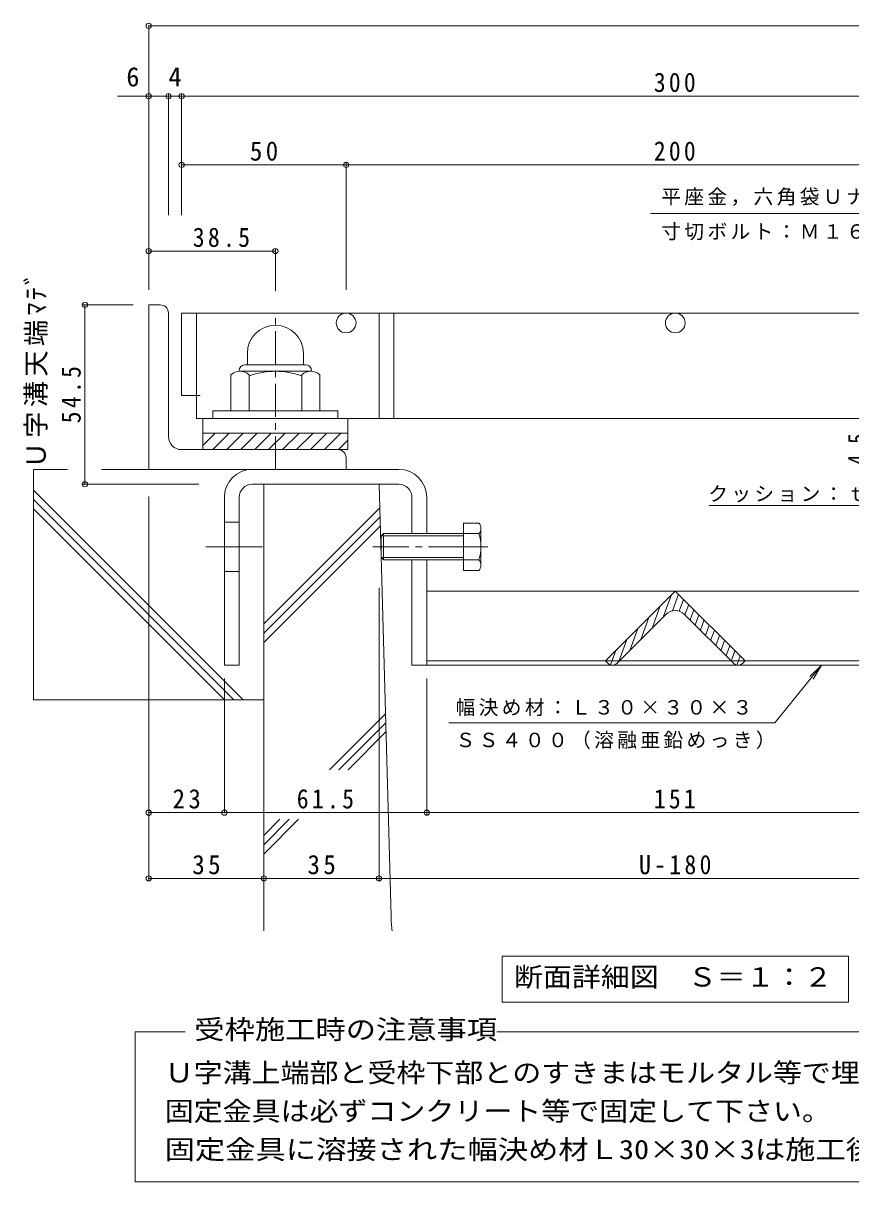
# Model space of a CAD drawing. Units: millimetres on the paper, enlarged 10 times, with parts at other scales. Extents: x -2101 to 2475, y -1960 to 1590.
# Drawn here: x -1966 to -708, y -1545 to 215 of the extents above; entities that cross this region are included whole.
import ezdxf
from ezdxf.enums import TextEntityAlignment as Align

# ---------------------------------------------------------------- set-up
doc = ezdxf.new("R2010")
doc.units = ezdxf.units.MM
doc.header["$LTSCALE"] = 10
doc.header["$PDMODE"] = 32
doc.header["$PDSIZE"] = 8
doc.linetypes.add('CHAIN1', pattern=[8, 5, -1, 1, -1])
doc.linetypes.add('CHAIN2', pattern=[12, 9, -1, 1, -1])
for name, color, linetype, lineweight in [('D-0', 7, 'CHAIN2', 9), ('D-1', 2, 'Continuous', 9), ('D-2', 3, 'Continuous', 9), ('D-3', 4, 'Continuous', 9), ('D-4', 7, 'Continuous', 9), ('D-5', 7, 'Continuous', 9), ('D-6', 6, 'Continuous', 9), ('D-7', 5, 'Continuous', 5)]:
    doc.layers.add(name, color=color, linetype=linetype, lineweight=lineweight)
doc.styles.add('ＭＳ ゴシック', font='')
doc.styles.get('ＭＳ ゴシック').set_extended_font_data('MS Gothic')

msp = doc.modelspace()

# ---------------------------------------------------------------- linework, layer by layer
at = {"layer": 'D-0'}
msp.add_line((-1688.05, -580.12), (-1602.06, -580.12), dxfattribs=at)
at = {"layer": 'D-1'}
for p, q in [((-1757.58, -212.62), (-1775.08, -212.62)), ((-1775.08, -462.62), (-1775.08, -212.62)), ((-1745.08, -412.62), (-1745.08, -225.12)), ((-1582.63, -243.62), (-1582.58, -243.62)), ((-1625.08, -286.07), (-1625.08, -303.62)), ((-1540.08, -286.12), (-1540.08, -303.62)), ((-1637.58, -312.62), (-1637.58, -313.62)), ((-1636.33, -313.62), (-1528.83, -313.62)), ((-1536.58, -303.62), (-1628.58, -303.62)), ((-1527.58, -312.62), (-1527.58, -313.62)), ((-1650.08, -373.62), (-1650.08, -318.81)), ((-1622.58, -373.62), (-1622.58, -318.81)), ((-1542.58, -373.62), (-1542.58, -318.81)), ((-1515.08, -373.62), (-1515.08, -318.81)), ((-1677.58, -373.62), (-1487.58, -373.62)), ((-1677.58, -385.12), (-1677.58, -373.62)), ((-1487.58, -385.12), (-1487.58, -373.62)), ((-1472.58, -407.62), (-1692.58, -407.62)), ((-1692.58, -432.62), (-1692.58, -407.62)), ((-1692.58, -426.3), (-1673.9, -407.62)), ((-1677.68, -432.62), (-1652.68, -407.62)), ((-1656.47, -432.62), (-1631.47, -407.62)), ((-1635.26, -432.62), (-1610.26, -407.62)), ((-1614.04, -432.62), (-1589.04, -407.62)), ((-1592.83, -432.62), (-1567.83, -407.62)), ((-1571.62, -432.62), (-1546.62, -407.62)), ((-1550.41, -432.62), (-1525.41, -407.62)), ((-1529.19, -432.62), (-1504.19, -407.62)), ((-1507.98, -432.62), (-1482.98, -407.62)), ((-1486.77, -432.62), (-1472.58, -418.43)), ((-1472.58, -432.62), (-1472.58, -407.62)), ((-1725.08, -432.62), (-1472.58, -432.62)), ((-1475.08, -445.12), (-1475.08, -462.62)), ((-1775.08, -462.62), (-1475.08, -462.62))]:
    msp.add_line(p, q, dxfattribs=at)
at = {"layer": 'D-1', "linetype": 'CHAIN1'}
msp.add_line((-1582.58, -462.62), (-1582.58, -228.96), dxfattribs=at)
at = {"layer": 'D-1'}
for centre, radius, start, end in [((-1757.58, -225.12), 12.5, 0, 90), ((-1582.63, -286.07), 42.45, 90, 180), ((-1582.58, -286.12), 42.5, 0, 90), ((-1636.33, -334.42), 20.8, 48.62012, 131.38165), ((-1628.58, -312.62), 9, 90, 180), ((-1582.58, -433.62), 120, 70.52881, 109.47119), ((-1528.83, -334.42), 20.8, 48.61835, 131.37988), ((-1536.58, -312.62), 9, 0, 90), ((-1725.08, -412.62), 20, 180, 270), ((-1487.58, -445.12), 12.5, 0, 90)]:
    msp.add_arc(centre, radius, start, end, dxfattribs=at)
at = {"layer": 'D-2', "color": 7}
msp.add_line((-1775.08, 211.33), (-1775.08, -190), dxfattribs=at)
at = {"layer": 'D-2'}
for p, q in [((-1725.08, -225.12), (-1725.08, -350.12)), ((-1725.08, -225.12), (-1702.58, -225.12)), ((-1425.08, -225.12), (-1425.08, -385.12)), ((-1402.58, -385.12), (-1402.58, -225.12)), ((-1725.08, -350.12), (-1696.86, -350.12)), ((-247.58, -385.12), (-1702.58, -385.12)), ((-1692.58, -407.62), (-1692.58, -385.12)), ((-1472.58, -407.62), (-1472.58, -385.12))]:
    msp.add_line(p, q, dxfattribs=at)
msp.add_lwpolyline([(-247.58, -225.12), (-1702.58, -225.12), (-1702.58, -385.12)], dxfattribs=at)
for centre in [(-1475.08, -240.12), (-975.08, -240.12)]:
    msp.add_circle(centre, 15, dxfattribs=at)
at = {"layer": 'D-3'}
for p, q in [((-1617.58, -462.62), (-1395.08, -462.62)), ((-1617.58, -485.12), (-1395.08, -485.12)), ((-1660.08, -505.12), (-1660.08, -760.12)), ((-1637.58, -505.12), (-1637.58, -760.12)), ((-1375.08, -505.12), (-1375.08, -560.12)), ((-1352.58, -505.12), (-1352.58, -560.12)), ((-1660.08, -542.62), (-1637.58, -542.62)), ((-1375.08, -600.12), (-1375.08, -760.12)), ((-1352.58, -600.12), (-1352.58, -760.12)), ((-1660.08, -617.62), (-1637.58, -617.62)), ((-1352.58, -647.59), (-597.58, -647.59)), ((-597.58, -753.66), (-1352.58, -753.66)), ((-1637.58, -760.12), (-1660.08, -760.12)), ((-1355.08, -760.12), (-1375.08, -760.12)), ((-1355.08, -760.12), (-595.08, -760.12))]:
    msp.add_line(p, q, dxfattribs=at)
for centre, radius, start, end in [((-1617.58, -505.12), 42.5, 90, 180), ((-1395.08, -505.12), 42.5, 0, 90), ((-1617.58, -505.12), 20, 90, 180), ((-1395.08, -505.12), 20, 0, 90)]:
    msp.add_arc(centre, radius, start, end, dxfattribs=at)
at = {"layer": 'D-4'}
for p, q in [((-1775.08, 211.33), (-175.08, 211.33)), ((-1745.08, 107.39), (-1745.08, -76.59)), ((-1725.08, 107.39), (-1725.08, -76.59)), ((-1775.08, 104.39), (-1822.69, 104.39)), ((-1775.08, 104.39), (-1745.08, 104.39)), ((-1745.08, 104.39), (-1725.08, 104.39)), ((-1725.08, 104.39), (-225.08, 104.39)), ((-1475.08, 0.03), (-1725.08, 0.03)), ((-1475.08, 3.03), (-1475.08, -190)), ((-1475.08, 0.03), (-475.08, 0.03)), ((-1012.84, -73.76), (-573.45, -73.76)), ((-1775.08, -131), (-1582.58, -131)), ((-1582.58, -128), (-1582.58, -191.79)), ((-1874.96, -212.62), (-1798.89, -212.62)), ((-1871.96, -212.62), (-1871.96, -485.12)), ((-1874.96, -485.12), (-1698.96, -485.12)), ((-1775.08, -1087.14), (-1775.08, -503.9)), ((-923.32, -517.54), (-614.95, -517.54)), ((-1425.08, -1087.14), (-1425.08, -642.54)), ((-1660.08, -984.15), (-1660.08, -780.12)), ((-1352.58, -987.15), (-1352.58, -780.12)), ((-1660.08, -984.15), (-1775.08, -984.15)), ((-1352.58, -984.15), (-1660.08, -984.15)), ((-597.58, -984.15), (-1352.58, -984.15)), ((-1600.08, -1084.14), (-1775.08, -1084.14)), ((-1600.08, -1084.14), (-1425.08, -1084.14)), ((-1425.08, -1084.14), (-525.08, -1084.14))]:
    msp.add_line(p, q, dxfattribs=at)
at = {"layer": 'D-4', "color": 2}
for p, q in [((-1296.77, -544.17), (-1296.77, -616.07)), ((-1273.32, -544.17), (-1296.77, -544.17)), ((-1421.77, -563.5), (-1418.39, -560.12)), ((-1418.39, -560.12), (-1418.39, -600.12)), ((-1273.32, -560.12), (-1418.39, -560.12)), ((-1270.27, -552.15), (-1270.27, -608.1)), ((-1421.77, -596.74), (-1421.77, -563.5)), ((-1296.77, -563.5), (-1421.77, -563.5)), ((-1418.39, -600.12), (-1421.77, -596.74)), ((-1296.77, -596.74), (-1421.77, -596.74)), ((-1273.32, -600.12), (-1418.39, -600.12)), ((-1273.32, -616.07), (-1296.77, -616.07))]:
    msp.add_line(p, q, dxfattribs=at)
at = {"layer": 'D-4', "color": 2, "linetype": 'CHAIN2'}
msp.add_line((-1259.8, -580.12), (-1434.65, -580.12), dxfattribs=at)
at = {"layer": 'D-4', "color": 2}
for centre, radius, start, end in [((-1282.22, -552.15), 11.95, 318.13611, 41.86436), ((-1337.36, -580.12), 67.09, 342.6564, 17.3436), ((-1282.22, -608.1), 11.95, 318.13611, 41.86389)]:
    msp.add_arc(centre, radius, start, end, dxfattribs=at)
at = {"layer": 'D-4'}
for p in [(-1775.08, 211.33), (-1775.08, 104.39), (-1745.08, 104.39), (-1725.08, 104.39), (-1725.08, 0.03), (-1475.08, 0.03), (-1775.08, -131), (-1582.58, -131), (-1871.96, -212.62), (-1871.96, -485.12), (-1775.08, -984.15), (-1660.08, -984.15), (-1352.58, -984.15), (-1775.08, -1084.14), (-1600.08, -1084.14), (-1425.08, -1084.14)]:
    msp.add_point(p, dxfattribs=at)
at = {"layer": 'D-5'}
for p, q in [((-752.65, -760.12), (-823.82, -847.59)), ((-752.65, -760.12), (-770.83, -777.29)), ((-752.65, -760.12), (-765.76, -781.41)), ((-1238.08, -1202.18), (-712.08, -1202.18)), ((-1238.08, -1202.18), (-1238.08, -1272.18)), ((-712.08, -1202.18), (-712.08, -1272.18)), ((-1238.08, -1272.18), (-712.08, -1272.18)), ((-1795.72, -1317.17), (-1719.64, -1317.17)), ((-1795.72, -1545.05), (-1795.72, -1317.17))]:
    msp.add_line(p, q, dxfattribs=at)
for points in [[(-1318.82, -847.59), (-1070.39, -847.59), (-823.82, -847.59)], [(-1246.07, -1317.17), (-154.44, -1317.17), (-154.44, -1545.05), (-1795.72, -1545.05)]]:
    msp.add_lwpolyline(points, dxfattribs=at)
at = {"layer": 'D-6'}
for p, q in [((-1950.08, -462.62), (-1950.08, -812.62)), ((-1898.5, -462.62), (-1950.08, -462.62)), ((-1618.83, -462.62), (-1846.61, -462.62)), ((-1600.08, -485.12), (-1425.08, -485.12)), ((-1600.08, -485.12), (-1600.08, -1163.96)), ((-1406.83, -1142.06), (-1425.08, -485.12)), ((-1631.47, -812.62), (-1950.08, -494.02)), ((-1645.62, -812.62), (-1950.08, -508.16)), ((-1659.76, -812.62), (-1950.08, -522.3)), ((-1600.08, -697.25), (-1424.08, -521.25)), ((-1600.08, -711.4), (-1423.69, -535.01)), ((-1600.08, -725.54), (-1423.31, -548.77)), ((-1600.08, -812.62), (-1950.08, -812.62)), ((-1500.47, -919.11), (-1415.39, -834.03)), ((-1486.33, -919.11), (-1415, -847.79)), ((-1472.19, -919.11), (-1414.62, -861.55)), ((-1600.08, -1018.72), (-1575.58, -994.22)), ((-1600.08, -1032.86), (-1561.44, -994.22)), ((-1600.08, -1047.01), (-1547.3, -994.22))]:
    msp.add_line(p, q, dxfattribs=at)
msp.add_arc((-1156.93, -1135.12), 250, 181.59114, 186.62304, dxfattribs=at)
at = {"layer": 'D-7'}
for p, q in [((-1081.15, -753.66), (-975.08, -647.59)), ((-975.08, -647.59), (-869.01, -753.66)), ((-993.65, -687.37), (-981.51, -654.02)), ((-979.44, -677.57), (-970.28, -652.39)), ((-968.97, -678.04), (-962.47, -660.2)), ((-960.33, -683.55), (-954.67, -668)), ((-989.22, -682.95), (-1063.47, -757.19)), ((-1010.38, -704.11), (-998.24, -670.75)), ((-960.94, -682.95), (-886.69, -757.19)), ((-952.53, -691.35), (-946.87, -675.8)), ((-944.73, -699.16), (-939.07, -683.6)), ((-1027.11, -720.84), (-1014.97, -687.49)), ((-936.93, -706.96), (-931.27, -691.4)), ((-929.12, -714.76), (-923.46, -699.21)), ((-1060.58, -754.3), (-1048.44, -720.95)), ((-1043.84, -737.57), (-1031.7, -704.22)), ((-921.32, -722.56), (-915.66, -707.01)), ((-913.52, -730.36), (-907.86, -714.81)), ((-1073.2, -759.76), (-1065.17, -737.68)), ((-905.72, -738.17), (-900.06, -722.61)), ((-897.92, -745.97), (-892.26, -730.42)), ((-890.11, -753.77), (-884.45, -738.22)), ((-1077.61, -757.19), (-1081.15, -753.66)), ((-881.7, -759.9), (-876.65, -746.02)), ((-872.55, -757.19), (-869.01, -753.66))]:
    msp.add_line(p, q, dxfattribs=at)
for centre, radius, start, end in [((-975.08, -697.09), 20, 45, 135), ((-1070.54, -750.12), 10, 225, 315), ((-879.62, -750.12), 10, 225, 315)]:
    msp.add_arc(centre, radius, start, end, dxfattribs=at)

# ---------------------------------------------------------------- texts
at = {"layer": 'D-4', "color": 2, "style": 'ＭＳ ゴシック'}
for s, p in [('6', (-1809.03, 110.39)), ('4', (-1745.08, 110.39))]:
    msp.add_text(s, height=29.33, dxfattribs=at).set_placement(p, align=Align.BOTTOM_LEFT)
at = {"layer": 'D-4', "color": 2, "style": 'ＭＳ ゴシック', "width": 0.8}
msp.add_text('4.5', height=29.33, rotation=90, dxfattribs=at).set_placement((-675.04, -455.9), align=Align.BOTTOM_LEFT)
at = {"layer": 'D-4', "color": 2, "char_height": 29.33, "attachment_point": 7, "style": 'ＭＳ ゴシック'}
for s, insert in [('\\T1.27;\\W0.9;300', (-1007.58, 110.39)), ('\\T1.27;\\W0.95;50', (-1621.33, 6.03)), ('\\T1.27;\\W0.9;200', (-1007.58, 6.03)), ('\\T1.28;\\W0.9;38.5', (-1708.04, -125)), ('\\T1.27;\\W0.95;23', (-1738.83, -978.15)), ('\\T1.28;\\W0.9;61.5', (-1550.08, -978.15)), ('\\T1.27;\\W0.9;151', (-1007.58, -978.15)), ('\\T1.27;\\W0.95;35', (-1708.83, -1078.14)), ('\\T1.27;\\W0.95;35', (-1533.83, -1078.14)), ('\\T1.28;\\W0.9;U-180', (-1030.08, -1078.14))]:
    msp.add_mtext(s, dxfattribs=dict(at, insert=insert))
at = {"layer": 'D-4', "char_height": 21.99, "attachment_point": 7, "style": 'ＭＳ ゴシック'}
for s, insert in [('\\T1.17;平座金，六角袋Ｕナット', (-996.4, -62.45)), ('\\T1.17;クッション：ｔ＝５', (-924.95, -512.88))]:
    msp.add_mtext(s, dxfattribs=dict(at, insert=insert))
at = {"layer": 'D-4', "color": 2, "char_height": 29.33, "attachment_point": 7, "rotation": 90, "style": 'ＭＳ ゴシック'}
for s, insert in [('\\T1.16;Ｕ字溝天端ﾏﾃﾞ', (-1928.36, -461.04)), ('\\T1.28;\\W0.9;54.5', (-1877.96, -392.62))]:
    msp.add_mtext(s, dxfattribs=dict(at, insert=insert))
at = {"layer": 'D-5', "color": 2, "style": 'ＭＳ ゴシック'}
for s, width, p in [('断面詳細図\u3000Ｓ＝１：２', 1.1, (-1220.08, -1257.18)), ('受枠施工時の注意事項', 1.15, (-1705.75, -1337.02)), ('Ｕ字溝上端部と受枠下部とのすきまはモルタル等で埋めて下さい。', 1.1, (-1750.75, -1402.72)), ('固定金具は必ずコンクリート等で固定して下さい。', 1.1, (-1750.75, -1461.02)), ('固定金具に溶接された幅決め材Ｌ30×30×3は施工後も取り外さないで下さい。', 1.15, (-1750.75, -1519.32))]:
    msp.add_text(s, height=29.33, dxfattribs=dict(at, width=width)).set_placement(p, align=Align.BOTTOM_LEFT)
at = {"layer": 'D-5', "char_height": 21.99, "attachment_point": 7, "style": 'ＭＳ ゴシック'}
for s, insert in [('\\T1.17;寸切ボルト：Ｍ１６×３５', (-996.4, -114.71)), ('\\T1.17;幅決め材：Ｌ３０×３０×３', (-1308.82, -837.59)), ('\\T1.17;ＳＳ４００（溶融亜鉛めっき）', (-1308.82, -887.59))]:
    msp.add_mtext(s, dxfattribs=dict(at, insert=insert))

doc.saveas('drawing.dxf')
